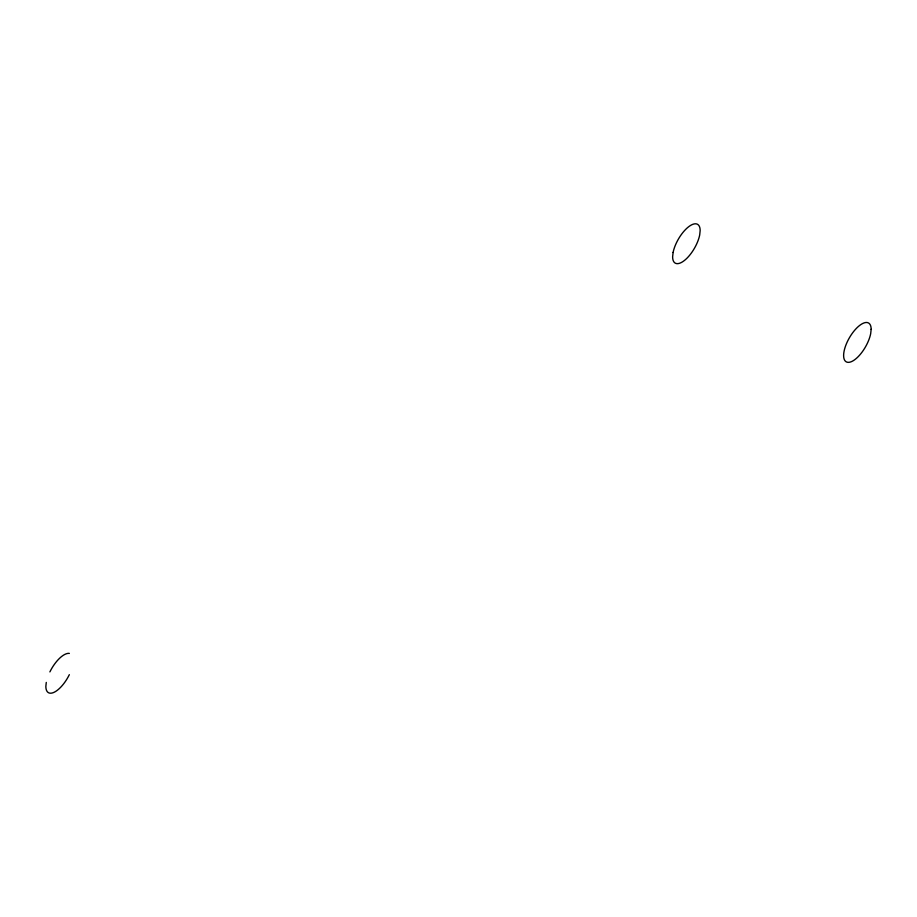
<?xml version="1.0" encoding="UTF-8"?>
<svg xmlns="http://www.w3.org/2000/svg" width="917" height="917" viewBox="0 0 917 917"><rect width="100%" height="100%" fill="white"/><g stroke="black" fill="none" stroke-linecap="round" stroke-linejoin="round"><path stroke-width="1.38" d="M46.274 682.42L45.85 686.363A22.386 9.239 -60 0 0 54.344 692.175A22.386 9.239 -60 0 0 69.337 674.66M49.885 671.897A22.386 9.239 -60 0 1 69.348 653.397M673.101 252.462L672.631 256.806A22.386 9.239 -60 0 0 684.598 260.336A22.386 9.239 -60 0 0 699.694 234.981L700.152 230.637A22.386 9.239 -60 0 0 688.197 227.107A22.386 9.239 -60 0 0 673.101 252.462M871.15 329.341L870.68 333.685A22.386 9.239 -60 0 1 848.546 362.353A22.386 9.239 -60 0 1 851.572 334.327A22.386 9.239 -60 0 1 871.15 329.341"/></g></svg>
